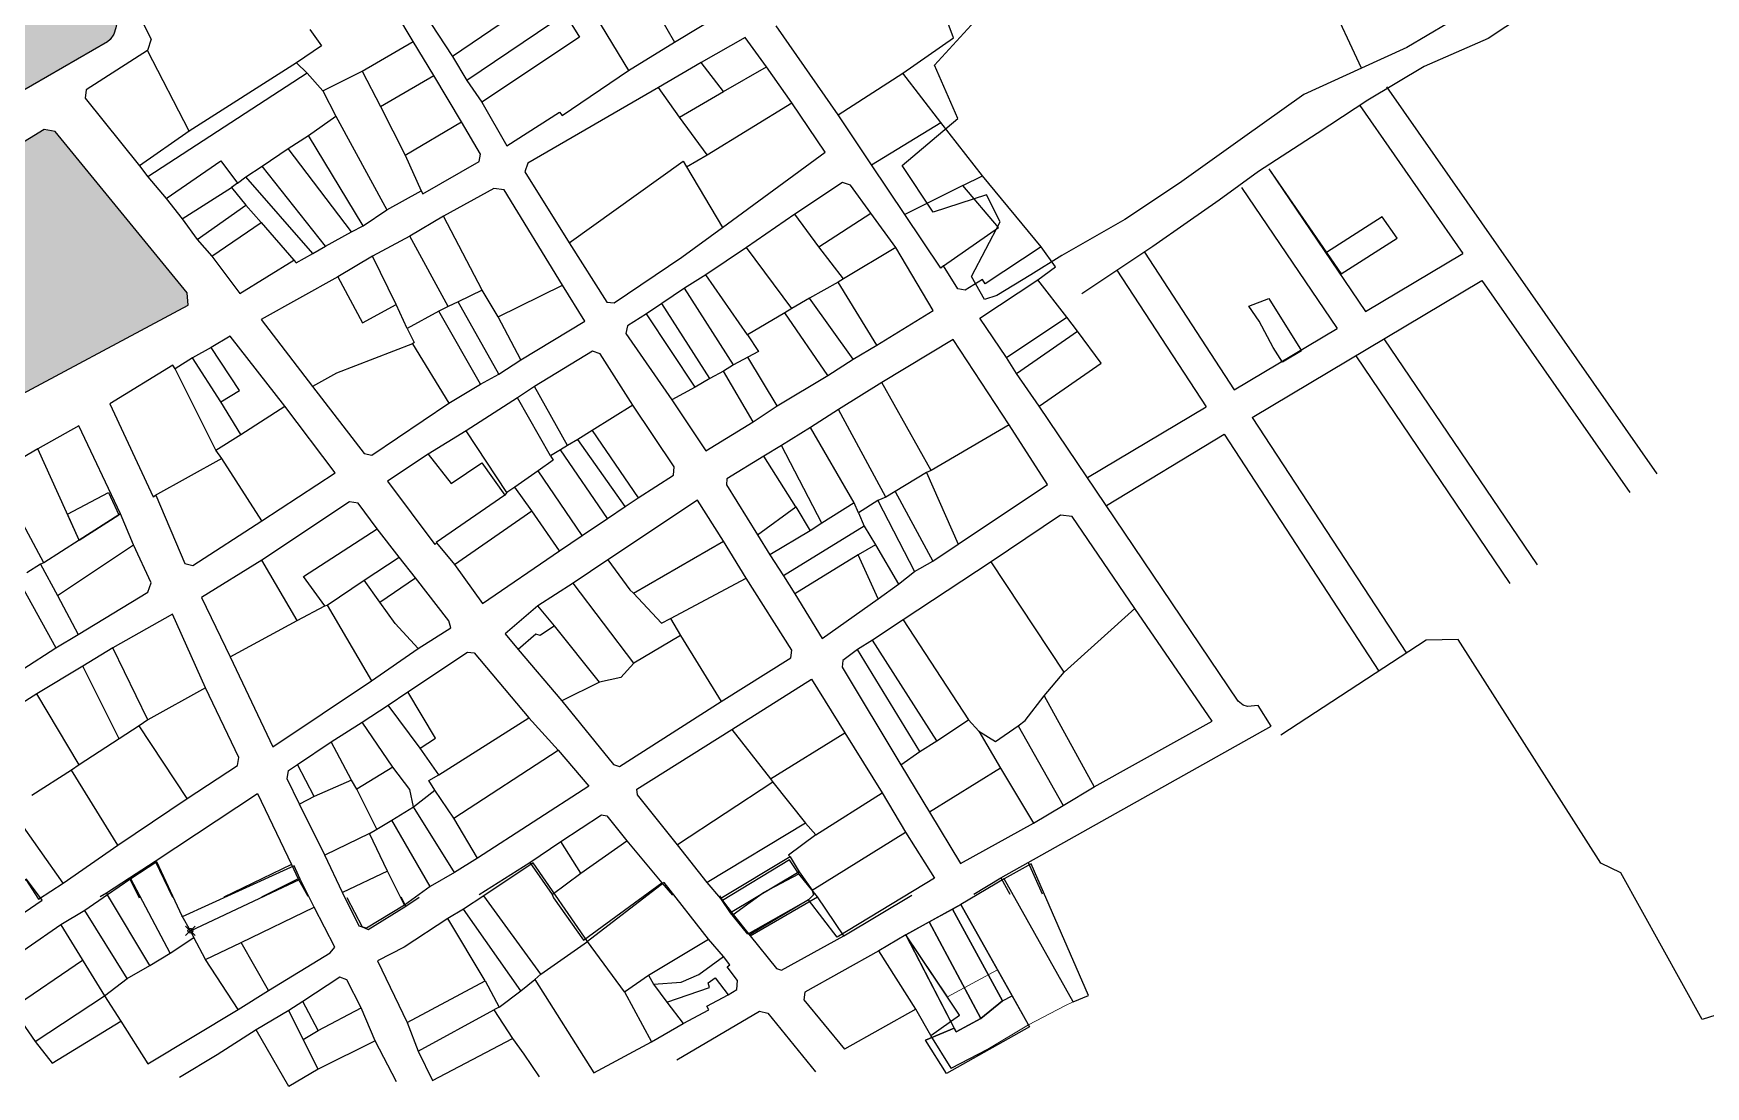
# Model space of a CAD drawing. Header units: millimetres. Extents: x 605783 to 624057, y 1302882 to 1324092.
# Drawn here: x 622846 to 623376, y 1322469 to 1322803 of the extents above; entities that cross this region are included whole.
import ezdxf

# ---------------------------------------------------------------- set-up
doc = ezdxf.new("R2010")
doc.units = ezdxf.units.MM
doc.header["$PDMODE"] = 35
doc.header["$PDSIZE"] = 1.5
doc.linetypes.add('DGN Style 2', pattern=[90.06457, 54.038742, -36.025828])
for name, color, linetype in [('-2', 1, 'Continuous'), ('CVL_CUADCON_LIN', 8, 'Continuous'), ('MANZANAS', 7, 'Continuous')]:
    doc.layers.add(name, color=color, linetype=linetype)
doc.layers.add('Nivel 2', color=7, linetype='Continuous', lineweight=0)
doc.layers.add('Nivel 3', color=7, linetype='Continuous', lineweight=0)

msp = doc.modelspace()

# ---------------------------------------------------------------- hatches: boundary and pattern name
at = {"true_color": 0xc7c8ca}
h = msp.add_hatch(color=9, dxfattribs=at)
h.dxf.hatch_style = 1
h.paths.add_polyline_path([(622853.137, 1322771.514), (622849.656, 1322772.135), (622803.968, 1322744.188), (622802.791, 1322739.612), (622822.492, 1322703.813), (622833.631, 1322683.571), (622895.25, 1322716.511), (622895.032, 1322720.395)])
h.paths.add_polyline_path([(622869.768, 1322799.898), (622870.629, 1322800.638), (622871.741, 1322802.242), (622872.368, 1322804.327), (622873.116, 1322808.013), (622873.214, 1322808.978), (622860.367, 1322828.172), (622822.53, 1322806.099), (622782.019, 1322781.976), (622780.78, 1322779.93), (622778.895, 1322776.848), (622778.046, 1322773.323), (622778.969, 1322769.274), (622781.604, 1322763.863), (622784.788, 1322759.945), (622788.927, 1322757.644), (622793.185, 1322756.918), (622796.332, 1322756.838), (622822.106, 1322772.451)])
h.paths.add_polyline_path([(622798.461, 1322707.165), (622795.683, 1322706.048), (622774.155, 1322693.596), (622783.691, 1322677.955), (622804.481, 1322690.287), (622807.085, 1322691.711)])

# ---------------------------------------------------------------- linework, layer by layer
at = {"layer": '-2', "color": 1, "linetype": 'Continuous'}
msp.add_line((623266.797, 1322791.578), (623227.317, 1322876.772), dxfattribs=at)
for points in [[(623435.907, 1322972.34), (623433.978, 1322966.541), (623431.944, 1322956.676), (623426.345, 1322936.731), (623421.113, 1322921.099), (623415.299, 1322902.685), (623407.93, 1322883.04), (623402.182, 1322867.168), (623398.031, 1322854.051), (623390.488, 1322847.38), (623375.853, 1322841.655), (623355.546, 1322832.77), (623336.834, 1322826.642), (623319.092, 1322818.708), (623294.101, 1322805.622), (623281.198, 1322798.072), (623266.797, 1322791.578)], [(623437.053, 1322819.984), (623427.494, 1322823.791), (623412.06, 1322826.478), (623396.626, 1322829.166), (623386.987, 1322829.924), (623374.262, 1322829.235), (623362.753, 1322826.481), (623352.555, 1322825.219), (623337.438, 1322820.523), (623323.747, 1322811.976), (623306.943, 1322800.967), (623286.635, 1322792.082), (623268.821, 1322781.353), (623252.791, 1322770.832), (623234.182, 1322758.852), (623221.748, 1322749.765), (623211.652, 1322742.651), (623200.781, 1322735.048), (623178.284, 1322720.117)], [(623266.797, 1322791.578), (623248.535, 1322783.149), (623229.118, 1322769.41), (623209.18, 1322755.175), (623191.855, 1322743.671), (623171.989, 1322732.232), (623162.173, 1322726.128), (623151.329, 1322719.542), (623147.486, 1322718.37), (623143.352, 1322725.597), (623152.441, 1322742.909), (623148.086, 1322751.414), (623131.172, 1322746.002), (623121.386, 1322760.75), (623139.052, 1322775.551), (623131.611, 1322792.527), (623144.424, 1322806.437), (623145.677, 1322815.56), (623144.545, 1322820.929), (623142.208, 1322828.873)], [(623348.918, 1322536.934), (623342.641, 1322539.894), (623297.452, 1322610.74), (623287.28, 1322610.494), (623241.263, 1322580.404)], [(623495.35, 1322528.573), (623374.658, 1322490.495), (623348.918, 1322536.934)]]:
    msp.add_lwpolyline(points, dxfattribs=at)
at = {"color": 1, "ltscale": 2}
for p, q in [((623231.147, 1322716.218), (623237.517, 1322718.656)), ((623237.517, 1322718.656), (623247.817, 1322702.099)), ((623234.376, 1322711.472), (623231.147, 1322716.218)), ((623238.896, 1322703.094), (623234.376, 1322711.472)), ((623241.775, 1322698.466), (623238.896, 1322703.094)), ((623247.817, 1322702.099), (623241.775, 1322698.466))]:
    msp.add_line(p, q, dxfattribs=at)
at = {"layer": 'CVL_CUADCON_LIN', "color": 1, "ltscale": 0.5, "flags": 128}
for points in [[(623274.796, 1322785.633), (623360.304, 1322663.171)], [(623266.262, 1322779.674), (623298.943, 1322732.869)], [(623237.488, 1322759.632), (623255.701, 1322733.199)], [(623237.488, 1322759.632), (623268.104, 1322714.487)], [(623228.874, 1322753.79), (623259.148, 1322709.149)], [(623198.087, 1322733.26), (623226.556, 1322689.722)], [(623268.104, 1322714.487), (623298.943, 1322732.869)], [(623189.375, 1322727.564), (623217.608, 1322684.388)], [(623232.258, 1322681.002), (623304.917, 1322724.312)], [(623304.917, 1322724.312), (623351.77, 1322657.212)], [(623226.556, 1322689.722), (623259.148, 1322709.149)], [(623273.956, 1322705.858), (623322.466, 1322634.327)], [(623265, 1322700.519), (623313.851, 1322628.485)], [(623180.038, 1322661.994), (623217.608, 1322684.388)], [(623232.258, 1322681.002), (623281.033, 1322606.41)], [(623186.046, 1322653.09), (623223.309, 1322675.669)], [(623223.309, 1322675.669), (623272.322, 1322600.713)], [(622857.083, 1322650.395), (622870.084, 1322657.298), (622873.342, 1322650.211)], [(622860.784, 1322642.191), (622857.083, 1322650.395)], [(622860.784, 1322642.191), (622873.342, 1322650.211)], [(623122.572, 1322517.31), (623129.96, 1322521.349), (623137.348, 1322525.389), (623139.98, 1322526.828)], [(623146.277, 1322490.77), (623153.191, 1322496.327), (623137.353, 1322525.379)], [(623139.989, 1322526.833), (623156.201, 1322497.975), (623161.736, 1322488.123)], [(623129.96, 1322521.349), (623146.277, 1322490.77), (623138.491, 1322486.522)], [(623122.572, 1322517.31), (623137.848, 1322487.765), (623128.753, 1322483.983)], [(623153.191, 1322496.327), (623156.183, 1322498.007)], [(623161.736, 1322488.123), (623135.402, 1322473.339)], [(623135.402, 1322473.339), (623128.753, 1322483.983)]]:
    msp.add_lwpolyline(points, dxfattribs=at)
for points in [[(623255.701, 1322733.199), (623260.354, 1322726.447), (623278.075, 1322737.715), (623273.422, 1322744.467)], [(622870.084, 1322657.298), (622873.342, 1322650.211), (622860.784, 1322642.191), (622857.083, 1322650.395)], [(623129.96, 1322521.349), (623137.348, 1322525.389), (623153.191, 1322496.327), (623146.277, 1322490.77)], [(623122.572, 1322517.31), (623129.96, 1322521.349), (623146.277, 1322490.77), (623138.491, 1322486.522)], [(623153.191, 1322496.327), (623156.183, 1322498.007), (623161.736, 1322488.123), (623135.402, 1322473.339), (623128.753, 1322483.983), (623137.848, 1322487.765), (623138.491, 1322486.522), (623146.277, 1322490.77)]]:
    msp.add_lwpolyline(points, close=True, dxfattribs=at)
at = {"layer": 'MANZANAS', "color": 1, "lineweight": 0, "ltscale": 0.1}
for points in [[(623122.572, 1322517.31), (623139.989, 1322526.833), (623161.357, 1322488.798), (623148.476, 1322481.111), (623136.931, 1322475.084), (623130.452, 1322485.455), (623139.529, 1322491.896)], [(623139.989, 1322526.833), (623151.597, 1322506.17), (623135.73, 1322497.6), (623122.572, 1322517.31)]]:
    msp.add_lwpolyline(points, close=True, dxfattribs=at)
for points in [[(623139.989, 1322526.833), (623151.597, 1322506.17)], [(623148.476, 1322481.111), (623161.357, 1322488.798), (623172.877, 1322494.774), (623175.485, 1322496.063)]]:
    msp.add_lwpolyline(points, dxfattribs=at)
at = {"layer": 'Nivel 2', "color": 1, "linetype": 'Continuous', "lineweight": -3}
for p, q in [((623010.208, 1322816.434), (622978.972, 1322795.175)), ((623019.403, 1322816.066), (623034.686, 1322790.812)), ((622967.732, 1322812.37), (622978.972, 1322795.175)), ((623014.656, 1322808.656), (622983.572, 1322787.576)), ((623042.046, 1322812.377), (623049.332, 1322799.711)), ((623101.077, 1322776.794), (623081.441, 1322804.949)), ((623034.686, 1322790.812), (623049.332, 1322799.711)), ((622978.972, 1322795.175), (622983.572, 1322787.576)), ((623057.788, 1322793.322), (623044.205, 1322785.367)), ((623064.858, 1322784.108), (623057.788, 1322793.322)), ((622983.572, 1322787.576), (622988.296, 1322780.74)), ((623064.858, 1322784.108), (623078.417, 1322791.935)), ((623086.434, 1322780.542), (623078.417, 1322791.935)), ((623101.077, 1322776.794), (623121.55, 1322789.932)), ((623133.647, 1322774.366), (623121.55, 1322789.932)), ((623050.894, 1322776.05), (623044.205, 1322785.367)), ((623050.894, 1322776.05), (623064.858, 1322784.108)), ((622988.296, 1322780.74), (622996.246, 1322766.908)), ((623059.65, 1322764.076), (623086.434, 1322780.542)), ((623097.033, 1322764.918), (623086.434, 1322780.542)), ((623059.65, 1322764.076), (623050.894, 1322776.05)), ((623111.652, 1322760.891), (623101.077, 1322776.794)), ((623111.652, 1322760.891), (623133.647, 1322774.366)), ((623146.79, 1322757.432), (623133.647, 1322774.366)), ((623053.086, 1322760.265), (623059.65, 1322764.076)), ((623064.486, 1322741.09), (623097.033, 1322764.918)), ((623053.086, 1322760.265), (623064.486, 1322741.09)), ((623122.2, 1322745.191), (623111.652, 1322760.891)), ((623140.63, 1322754.385), (623146.79, 1322757.432)), ((623165.414, 1322735.037), (623146.79, 1322757.432)), ((623140.63, 1322754.385), (623122.2, 1322745.191)), ((623087.404, 1322745.274), (623072.078, 1322734.824)), ((623094.961, 1322735.021), (623087.404, 1322745.274)), ((623094.961, 1322735.021), (623111.455, 1322745.629)), ((623119.369, 1322734.793), (623111.455, 1322745.629)), ((623072.078, 1322734.824), (623059.208, 1322726.111)), ((623086.398, 1322715.509), (623072.078, 1322734.824)), ((623102.796, 1322724.846), (623094.961, 1322735.021)), ((623119.369, 1322734.793), (623102.796, 1322724.846)), ((623131.228, 1322714.833), (623119.369, 1322734.793)), ((623169.908, 1322728.657), (623165.414, 1322735.037)), ((623059.208, 1322726.111), (623052.418, 1322721.867)), ((623072.359, 1322707.095), (623059.208, 1322726.111)), ((623102.796, 1322724.846), (623101.124, 1322723.772)), ((623052.418, 1322721.867), (623045.248, 1322717.012)), ((623068.027, 1322697.605), (623052.418, 1322721.867)), ((623092.05, 1322718.783), (623086.398, 1322715.509)), ((623101.124, 1322723.772), (623092.05, 1322718.783)), ((623105.888, 1322699.44), (623092.05, 1322718.783)), ((623113.414, 1322703.915), (623101.124, 1322723.772)), ((623045.248, 1322717.012), (623040.46, 1322713.818)), ((623055.862, 1322690.622), (623040.46, 1322713.818)), ((623060.474, 1322693.358), (623045.248, 1322717.012)), ((623084.27, 1322714.103), (623072.359, 1322707.095)), ((623086.398, 1322715.509), (623084.27, 1322714.103)), ((623097.805, 1322694.251), (623084.27, 1322714.103)), ((623113.414, 1322703.915), (623131.228, 1322714.833)), ((623154.447, 1322699.973), (623173.574, 1322712.7)), ((623157.539, 1322694.882), (623176.944, 1322708.295)), ((623176.944, 1322708.295), (623173.574, 1322712.7)), ((623105.888, 1322699.44), (623113.414, 1322703.915)), ((623068.027, 1322697.605), (623064.809, 1322695.611)), ((623072.513, 1322700.062), (623068.027, 1322697.605)), ((623081.765, 1322684.636), (623072.513, 1322700.062)), ((623097.805, 1322694.251), (623105.888, 1322699.44)), ((623157.539, 1322694.882), (623154.447, 1322699.973)), ((623060.474, 1322693.358), (623055.862, 1322690.622)), ((623064.809, 1322695.611), (623060.474, 1322693.358)), ((623074.164, 1322679.627), (623064.809, 1322695.611)), ((623081.765, 1322684.636), (623097.805, 1322694.251)), ((623164.816, 1322684.552), (623157.539, 1322694.882)), ((623055.862, 1322690.622), (623048.486, 1322686.579)), ((623114.983, 1322692.088), (623101.275, 1322683.473)), ((623130.529, 1322664.246), (623114.983, 1322692.088)), ((622911.963, 1322675.57), (622925.873, 1322684.541)), ((623074.164, 1322679.627), (623081.765, 1322684.636)), ((623101.275, 1322683.473), (623092.381, 1322677.849)), ((623116.185, 1322655.781), (623101.275, 1322683.473)), ((623092.381, 1322677.849), (623083.208, 1322672.123)), ((623106.211, 1322653.936), (623092.381, 1322677.849)), ((623155.238, 1322678.697), (623130.529, 1322664.246)), ((622860.784, 1322642.191), (622847.748, 1322671.086)), ((622904.108, 1322670.687), (622911.963, 1322675.57)), ((623083.208, 1322672.123), (623077.633, 1322668.773)), ((623095.949, 1322647.57), (623083.208, 1322672.123)), ((622905.997, 1322667.978), (622884.644, 1322656.169)), ((622905.997, 1322667.978), (622904.108, 1322670.687)), ((622918.618, 1322648.325), (622905.997, 1322667.978)), ((623087.751, 1322652.716), (623077.633, 1322668.773)), ((622849.636, 1322634.984), (622834.393, 1322663.31)), ((623129.135, 1322663.529), (623119.175, 1322657.596)), ((623130.529, 1322664.246), (623129.135, 1322663.529)), ((623129.135, 1322663.529), (623139.074, 1322640.869)), ((623116.185, 1322655.781), (623113.65, 1322654.703)), ((623119.175, 1322657.596), (623116.185, 1322655.781)), ((623119.175, 1322657.596), (623131.094, 1322635.503)), ((622873.833, 1322650.524), (622860.784, 1322642.191)), ((623075.543, 1322643.853), (623087.751, 1322652.716)), ((623087.751, 1322652.716), (623092.224, 1322645.167)), ((623106.211, 1322653.936), (623095.949, 1322647.57)), ((623107.594, 1322650.818), (623106.211, 1322653.936)), ((623113.65, 1322654.703), (623107.594, 1322650.818)), ((623107.594, 1322650.818), (623109.337, 1322646.636)), ((623113.65, 1322654.703), (623125.315, 1322632.203)), ((623092.224, 1322645.167), (623079.503, 1322637.572)), ((623109.337, 1322646.636), (623083.795, 1322630.912)), ((623095.949, 1322647.57), (623092.224, 1322645.167)), ((623109.337, 1322646.636), (623112.966, 1322640.658)), ((622860.784, 1322642.191), (622849.636, 1322634.984)), ((622853.967, 1322624.616), (622877.959, 1322640.689)), ((623075.543, 1322643.853), (623079.503, 1322637.572)), ((623112.966, 1322640.658), (623107.466, 1322637.511)), ((623112.966, 1322640.658), (623120.276, 1322628.246)), ((623131.094, 1322635.503), (623139.074, 1322640.869)), ((622848.571, 1322634.522), (622844.187, 1322631.837)), ((622849.636, 1322634.984), (622848.571, 1322634.522)), ((622848.571, 1322634.522), (622853.967, 1322624.616)), ((622929.835, 1322616.732), (622918.664, 1322635.806)), ((622950.994, 1322629.466), (622962.066, 1322636.826)), ((623079.503, 1322637.572), (623083.795, 1322630.912)), ((623107.466, 1322637.511), (623087.422, 1322625.188)), ((623113.817, 1322623.648), (623107.466, 1322637.511)), ((623149.559, 1322635.326), (623121.69, 1322616.951)), ((623125.315, 1322632.203), (623131.094, 1322635.503)), ((623172.649, 1322600.405), (623149.559, 1322635.326)), ((622841.503, 1322629.693), (622853.445, 1322608.108)), ((622939.265, 1322621.596), (622950.994, 1322629.466)), ((622955.998, 1322622.58), (622950.994, 1322629.466)), ((622955.998, 1322622.58), (622967.272, 1322630.195)), ((623083.795, 1322630.912), (623087.422, 1322625.188)), ((623120.276, 1322628.246), (623125.315, 1322632.203)), ((622853.967, 1322624.616), (622860.49, 1322612.302)), ((623087.422, 1322625.188), (623096.06, 1322611.004)), ((623096.06, 1322611.004), (623113.817, 1322623.648)), ((623113.817, 1322623.648), (623120.276, 1322628.246)), ((622929.835, 1322616.732), (622938.529, 1322621.339)), ((622938.529, 1322621.339), (622939.265, 1322621.596)), ((622939.265, 1322621.596), (622953.374, 1322597.684)), ((623172.649, 1322600.405), (623195.051, 1322620.585)), ((622908.62, 1322605.216), (622929.835, 1322616.732)), ((623121.69, 1322616.951), (623112.012, 1322610.563)), ((623121.69, 1322616.951), (623142.38, 1322585.322)), ((622882.56, 1322585.299), (622871.477, 1322608.133)), ((623112.012, 1322610.563), (623107.248, 1322607.546)), ((622873.414, 1322579.243), (622861.924, 1322602.328)), ((623166.328, 1322592.938), (623172.649, 1322600.405)), ((622900.834, 1322595.381), (622882.56, 1322585.299)), ((623166.328, 1322592.938), (623182.233, 1322564.056)), ((622968.718, 1322576.29), (622958.609, 1322589.986)), ((622879.748, 1322583.383), (622873.414, 1322579.243)), ((622882.56, 1322585.299), (622879.748, 1322583.383)), ((622960.105, 1322570.287), (622950.401, 1322584.543)), ((622974.667, 1322567.935), (623003.223, 1322585.983)), ((623132.322, 1322578.677), (623142.38, 1322585.322)), ((623142.38, 1322585.322), (623145.62, 1322581.678)), ((623145.62, 1322581.678), (623152.546, 1322569.976)), ((623158.134, 1322583.381), (623172.401, 1322558.175)), ((622873.414, 1322579.243), (622860.822, 1322571.013)), ((622947.066, 1322566.22), (622940.569, 1322578.356)), ((622974.667, 1322567.935), (622968.718, 1322576.29)), ((623127.001, 1322575.328), (623132.322, 1322578.677)), ((622860.822, 1322571.013), (622858.339, 1322569.378)), ((622935.174, 1322561.015), (622929.904, 1322571.125)), ((623120.998, 1322571.088), (623127.001, 1322575.328)), ((623120.998, 1322571.088), (623130.045, 1322556.042)), ((622858.339, 1322569.378), (622845.772, 1322561.351)), ((622947.066, 1322566.22), (622935.174, 1322561.015)), ((622948.702, 1322563.357), (622947.066, 1322566.22)), ((623152.546, 1322569.976), (623130.045, 1322556.042)), ((623152.546, 1322569.976), (623162.974, 1322552.625)), ((622935.174, 1322561.015), (622930.51, 1322558.634)), ((622955.023, 1322550.712), (622948.702, 1322563.357)), ((622966.654, 1322557.795), (622973.365, 1322563.029)), ((623172.401, 1322558.175), (623182.233, 1322564.056)), ((622959.762, 1322553.576), (622966.654, 1322557.795)), ((623130.045, 1322556.042), (623139.833, 1322539.882)), ((623162.974, 1322552.625), (623172.401, 1322558.175)), ((622952.742, 1322549.357), (622938.545, 1322542.492)), ((622952.742, 1322549.357), (622955.023, 1322550.712)), ((622958.45, 1322537.446), (622952.742, 1322549.357)), ((622955.023, 1322550.712), (622959.762, 1322553.576)), ((622971.879, 1322532.576), (622959.762, 1322553.576)), ((623139.833, 1322539.882), (623162.974, 1322552.625)), ((623019.687, 1322536.788), (623013.275, 1322546.766)), ((623019.687, 1322536.788), (623034.151, 1322547.006)), ((622884.886, 1322540.591), (622890.39, 1322529.187)), ((623004.563, 1322540.028), (622988.881, 1322529.628)), ((623003.445, 1322540.123), (623010.519, 1322530.02)), ((623085.704, 1322541.008), (623064.449, 1322528.104)), ((623088.658, 1322536.608), (623085.704, 1322541.008)), ((623152.651, 1322535.263), (623161.293, 1322540.175)), ((623162.26, 1322539.745), (623153.704, 1322535.035)), ((623161.293, 1322540.175), (623165.75, 1322530.29)), ((622843.941, 1322534.731), (622847.952, 1322528.501)), ((622877.146, 1322535.038), (622869.762, 1322529.93)), ((622935.181, 1322526.073), (622930.746, 1322534.883)), ((622958.45, 1322537.446), (622944.151, 1322530.657)), ((622963.85, 1322526.702), (622958.45, 1322537.446)), ((623010.519, 1322530.02), (623019.687, 1322536.788)), ((623094.606, 1322529.333), (623088.658, 1322536.608)), ((623153.704, 1322535.035), (623139.989, 1322526.833)), ((623144.035, 1322530.123), (623152.651, 1322535.263)), ((623152.651, 1322535.263), (623155.439, 1322530.094)), ((623175.485, 1322496.063), (623153.704, 1322535.035)), ((622869.762, 1322529.93), (622862.631, 1322524.95)), ((622869.406, 1322530.572), (622870.276, 1322528.747)), ((622964.177, 1322526.303), (622962.708, 1322529.189)), ((622971.879, 1322532.576), (622963.85, 1322526.702)), ((622964.177, 1322526.303), (622968.426, 1322529.153)), ((622988.881, 1322529.628), (622982.457, 1322525.365)), ((623010.519, 1322530.02), (623011.005, 1322529.007)), ((623063.523, 1322529.647), (623064.449, 1322528.104)), ((623064.449, 1322528.104), (623067.886, 1322523.732)), ((623073.271, 1322516.987), (623094.606, 1322529.333)), ((623102.955, 1322516.968), (623094.606, 1322529.333)), ((623102.955, 1322516.968), (623124.414, 1322529.772)), ((622862.631, 1322524.95), (622854.964, 1322520.399)), ((622895.995, 1322518.555), (622893.421, 1322523.212)), ((622893.448, 1322522.932), (622893.421, 1322523.212)), ((622982.457, 1322525.365), (622977.573, 1322522.459)), ((623000.61, 1322499.578), (622982.457, 1322525.365)), ((623067.886, 1322523.732), (623073.271, 1322516.987)), ((623139.989, 1322526.833), (623122.572, 1322517.31)), ((623161.357, 1322488.798), (623139.989, 1322526.833)), ((622854.964, 1322520.399), (622868.823, 1322498.012)), ((622895.995, 1322518.555), (622897.053, 1322516.454)), ((622897.053, 1322516.454), (622895.995, 1322518.555)), ((622989.304, 1322502.7), (622977.573, 1322522.459)), ((622900.814, 1322509.417), (622897.053, 1322516.454)), ((623006.926, 1322504.806), (623021.744, 1322515.175)), ((623041.06, 1322504.488), (623060.013, 1322515.877)), ((623064.779, 1322510.398), (623060.013, 1322515.877)), ((623122.572, 1322517.31), (623113.994, 1322512.244)), ((623125.715, 1322493.78), (623113.994, 1322512.244)), ((622839.549, 1322494.046), (622861.893, 1322509.205)), ((622911.093, 1322493.585), (622900.814, 1322509.417)), ((622955.254, 1322509.065), (622964.62, 1322489.517)), ((622964.62, 1322489.517), (622989.304, 1322502.7)), ((622989.304, 1322502.7), (622993.735, 1322494.372)), ((623000.61, 1322499.578), (623005.032, 1322503.116)), ((623005.032, 1322503.116), (623006.926, 1322504.806)), ((623005.032, 1322503.116), (623023.721, 1322473.548)), ((623033.473, 1322499.226), (623041.06, 1322504.488)), ((623041.06, 1322504.488), (623042.682, 1322501.603)), ((623042.682, 1322501.603), (623046.89, 1322495.942)), ((622846.843, 1322483.477), (622868.823, 1322498.012)), ((622868.823, 1322498.012), (622873.964, 1322489.97)), ((622911.093, 1322493.585), (622920.707, 1322499.624)), ((622993.735, 1322494.372), (623000.61, 1322499.578)), ((623033.473, 1322499.226), (623042.05, 1322483.382)), ((622839.549, 1322494.046), (622846.843, 1322483.477)), ((622882.575, 1322476.463), (622911.093, 1322493.585)), ((622927.208, 1322493.344), (622916.858, 1322487.198)), ((622931.661, 1322496.144), (622927.208, 1322493.344)), ((622931.747, 1322484.178), (622927.208, 1322493.344)), ((622936.454, 1322486.981), (622931.661, 1322496.144)), ((622954.521, 1322483.73), (622950.05, 1322494.115)), ((622968.116, 1322480.497), (622992.038, 1322493.573)), ((622993.735, 1322494.372), (622992.038, 1322493.573)), ((622992.038, 1322493.573), (622997.999, 1322484.494)), ((623046.89, 1322495.942), (623052.047, 1322489.195)), ((623125.715, 1322493.78), (623103.086, 1322481.12)), ((623130.452, 1322485.455), (623125.715, 1322493.78)), ((622852.203, 1322476.681), (622873.964, 1322489.97)), ((622873.964, 1322489.97), (622882.575, 1322476.463)), ((622916.858, 1322487.198), (622904.436, 1322479.311)), ((622964.62, 1322489.517), (622968.116, 1322480.497)), ((623042.05, 1322483.382), (623052.047, 1322489.195)), ((622846.843, 1322483.477), (622852.203, 1322476.681)), ((622936.516, 1322474.786), (622931.747, 1322484.178)), ((622954.521, 1322483.73), (622936.516, 1322474.786)), ((622961.248, 1322470.718), (622954.521, 1322483.73)), ((622968.116, 1322480.497), (622972.706, 1322471.18)), ((622972.706, 1322471.18), (622997.999, 1322484.494)), ((622997.999, 1322484.494), (623001.594, 1322479.463)), ((623023.721, 1322473.548), (623042.05, 1322483.382)), ((623136.931, 1322475.084), (623130.452, 1322485.455)), ((623136.931, 1322475.084), (623148.476, 1322481.111)), ((622904.436, 1322479.311), (622892.569, 1322472.113)), ((623001.594, 1322479.463), (623006.423, 1322472.358)), ((622936.516, 1322474.786), (622927.178, 1322469.258))]:
    msp.add_line(p, q, dxfattribs=at)
at = {"layer": 'Nivel 2', "color": 1, "linetype": 'DGN Style 2', "lineweight": -3}
for p, q in [((622905.676, 1322685.904), (622896.659, 1322699.833)), ((622904.108, 1322670.687), (622891.185, 1322696.433)), ((622911.963, 1322675.57), (622905.676, 1322685.904)), ((623127.001, 1322575.328), (623107.248, 1322607.546)), ((623132.322, 1322578.677), (623112.012, 1322610.563)), ((622860.822, 1322571.013), (622847.353, 1322593.532)), ((622894.997, 1322560.364), (622879.748, 1322583.383)), ((622979.392, 1322554.166), (623012.481, 1322575.686)), ((622873.032, 1322545.595), (622858.339, 1322569.378)), ((622960.105, 1322570.287), (622948.702, 1322563.357)), ((622855.705, 1322533.613), (622841.125, 1322554.273)), ((622928.016, 1322539.502), (622906.593, 1322529.229)), ((623021.744, 1322515.175), (623004.563, 1322540.028)), ((622879.876, 1322528.864), (622876.703, 1322535.3)), ((622889.617, 1322511.472), (622877.146, 1322535.038)), ((622895.995, 1322518.555), (622930.746, 1322534.883)), ((622930.09, 1322534.991), (622918.505, 1322529.152)), ((622883.19, 1322507.54), (622869.762, 1322529.93)), ((622910.116, 1322530.57), (622893.448, 1322522.932)), ((623006.926, 1322504.806), (622988.881, 1322529.628)), ((622876.002, 1322503.424), (622862.631, 1322524.95)), ((622912.11, 1322514.807), (622935.181, 1322526.073)), ((622889.617, 1322511.472), (622897.053, 1322516.454)), ((622900.814, 1322509.417), (622912.11, 1322514.807)), ((622920.707, 1322499.624), (622912.11, 1322514.807)), ((623033.473, 1322499.226), (623021.744, 1322515.175)), ((622876.002, 1322503.424), (622883.19, 1322507.54)), ((622883.19, 1322507.54), (622889.617, 1322511.472)), ((622868.823, 1322498.012), (622876.002, 1322503.424)), ((622936.454, 1322486.981), (622950.05, 1322494.115)), ((622927.178, 1322469.258), (622916.858, 1322487.198)), ((622931.747, 1322484.178), (622936.454, 1322486.981))]:
    msp.add_line(p, q, dxfattribs=at)
at = {"layer": 'Nivel 2', "color": 1, "linetype": 'Continuous', "lineweight": -3, "flags": 128}
for points in [[(622822.53, 1322806.099), (622860.367, 1322828.172), (622873.214, 1322808.978), (622873.116, 1322808.013), (622872.368, 1322804.327), (622871.741, 1322802.242), (622870.629, 1322800.638), (622869.768, 1322799.898), (622822.106, 1322772.451)], [(623121.55, 1322789.932), (623137.635, 1322801.173), (623127.604, 1322828.124)], [(623049.332, 1322799.711), (623065.727, 1322809.658), (623057.477, 1322822.142)], [(623014.656, 1322808.656), (623019.23, 1322801.311), (622988.296, 1322780.74)], [(623078.417, 1322791.935), (623071.677, 1322801.226), (623057.788, 1322793.322)], [(622996.246, 1322766.908), (623012.893, 1322777.618), (623013.684, 1322776.58), (623034.686, 1322790.812)], [(623044.205, 1322785.367), (623002.896, 1322761.451), (623001.916, 1322758.679), (623015.918, 1322736.29)], [(623015.918, 1322736.29), (623052.038, 1322762.063), (623053.086, 1322760.265)], [(623111.455, 1322745.629), (623104.996, 1322754.54), (623102.529, 1322755.368), (623087.404, 1322745.274)], [(623134.502, 1322729.016), (623151.88, 1322741.1), (623140.63, 1322754.385)], [(623134.502, 1322729.016), (623133.616, 1322728.276), (623122.2, 1322745.191)], [(623015.918, 1322736.29), (623027.9, 1322717.447), (623030.211, 1322717.305), (623051.593, 1322731.716), (623064.486, 1322741.09)], [(623165.414, 1322735.037), (623147.705, 1322723.282), (623146.811, 1322724.649), (623141.363, 1322721.249), (623139.051, 1322721.646), (623134.502, 1322729.016)], [(623154.447, 1322699.973), (623145.993, 1322712.457), (623164.336, 1322724.57)], [(623173.574, 1322712.7), (623164.336, 1322724.57), (623169.908, 1322728.657)], [(623040.46, 1322713.818), (623034.43, 1322709.984), (623033.855, 1322707.518), (623048.486, 1322686.579)], [(623164.816, 1322684.552), (623184.372, 1322698.169), (623176.944, 1322708.295)], [(623072.359, 1322707.095), (623075.935, 1322701.854), (623072.513, 1322700.062)], [(623155.238, 1322678.697), (623137.561, 1322705.692), (623114.983, 1322692.088)], [(623048.486, 1322686.579), (623059.239, 1322670.473), (623074.164, 1322679.627)], [(623161.293, 1322540.175), (623238.189, 1322583.26), (623234.101, 1322589.845), (623230.775, 1322589.552), (623229.351, 1322589.927), (623227.797, 1322591.215), (623164.816, 1322684.552)], [(623139.074, 1322640.869), (623167.423, 1322659.728), (623155.238, 1322678.697)], [(623077.633, 1322668.773), (623065.825, 1322661.588), (623065.781, 1322659.658), (623075.543, 1322643.853)], [(623195.051, 1322620.585), (623175.233, 1322649.629), (623171.574, 1322650.045), (623149.559, 1322635.326)], [(622938.529, 1322621.339), (622931.814, 1322630.706), (622955.124, 1322645.71)], [(622968.142, 1322607.928), (622960.849, 1322615.795), (622955.998, 1322622.58)], [(623182.233, 1322564.056), (623219.541, 1322584.934), (623195.051, 1322620.585)], [(623107.248, 1322607.546), (623102.588, 1322604.073), (623102.367, 1322601.939), (623120.998, 1322571.088)], [(622968.718, 1322576.29), (622973.583, 1322579.485), (622964.842, 1322594.126)], [(623158.134, 1322583.381), (623160.287, 1322585.117), (623166.328, 1322592.938)], [(623145.62, 1322581.678), (623150.991, 1322578.451), (623158.134, 1322583.381)], [(622979.583, 1322536.95), (622966.654, 1322557.795), (622965.541, 1322563.225), (622960.105, 1322570.287)], [(622973.365, 1322563.029), (622971.525, 1322566.068), (622974.667, 1322567.935)], [(622986.906, 1322541.526), (622979.392, 1322554.166), (622973.365, 1322563.029)], [(622893.421, 1322523.212), (622885.342, 1322540.38), (622877.146, 1322535.038)], [(622930.746, 1322534.883), (622928.911, 1322539.113), (622910.116, 1322530.57)], [(623011.005, 1322529.007), (623020.503, 1322515.563), (623045.249, 1322533.772)], [(623060.013, 1322515.877), (623046.058, 1322533.817), (623021.744, 1322515.175)], [(623067.886, 1322523.732), (623077.493, 1322530.635), (623088.658, 1322536.608)], [(622945.579, 1322529.119), (622950.348, 1322519.803), (622952.285, 1322518.927), (622964.177, 1322526.303)], [(622920.707, 1322499.624), (622940.267, 1322511.551), (622941.728, 1322513.339), (622935.181, 1322526.073)], [(622854.964, 1322520.399), (622833.518, 1322505.665), (622833.128, 1322503.426), (622839.549, 1322494.046)], [(622977.573, 1322522.459), (622963.711, 1322513.393), (622955.254, 1322509.065)], [(623073.271, 1322516.987), (623081.555, 1322506.578), (623083.16, 1322506.081), (623102.955, 1322516.968)], [(623113.994, 1322512.244), (623090.554, 1322499.172), (623090.267, 1322496.655), (623103.086, 1322481.12)], [(623130.452, 1322485.455), (623139.529, 1322491.896), (623122.572, 1322517.31)], [(623042.682, 1322501.603), (623051.368, 1322502.3), (623057.018, 1322504.677), (623064.779, 1322510.398)], [(623065.921, 1322507.103), (623066.831, 1322507.821), (623064.779, 1322510.398)], [(623066.239, 1322498.238), (623069.048, 1322500.011), (623069.281, 1322502.833), (623065.921, 1322507.103)], [(622950.05, 1322494.115), (622945.563, 1322503.077), (622943.321, 1322503.823), (622931.661, 1322496.144)], [(623046.89, 1322495.942), (623060.377, 1322500.61), (623059.909, 1322502.106), (623062.134, 1322503.697), (623066.239, 1322498.238)], [(623052.047, 1322489.195), (623060.123, 1322493.52), (623059.581, 1322494.66), (623066.239, 1322498.238)], [(623050.021, 1322477.671), (623076.163, 1322493.075), (623078.836, 1322492.458), (623093.938, 1322473.891)]]:
    msp.add_lwpolyline(points, dxfattribs=at)
at = {"layer": 'Nivel 2', "color": 1, "linetype": 'DGN Style 2', "lineweight": -3, "flags": 128}
for points in [[(622905.676, 1322685.904), (622911.504, 1322689.509), (622902.615, 1322703.134)], [(623175.485, 1322496.063), (623180.351, 1322498.028), (623162.26, 1322539.745)]]:
    msp.add_lwpolyline(points, dxfattribs=at)
at = {"layer": 'Nivel 2', "color": 1, "linetype": 'Continuous', "lineweight": -3, "flags": 128}
msp.add_lwpolyline([(622822.136, 1322519.405), (622826.503, 1322512.83), (622849.036, 1322528.233), (622844.16, 1322534.881)], close=True, dxfattribs=at)
at = {"layer": 'Nivel 2', "color": 1, "linetype": 'Continuous', "lineweight": -3}
msp.add_point((622895.995, 1322518.555), dxfattribs=at)
at = {"layer": 'Nivel 3', "color": 1, "linetype": 'Continuous', "lineweight": -3}
for p, q in [((622950.442, 1322790.561), (622966.509, 1322799.922)), ((622973.101, 1322789.259), (622966.509, 1322799.922)), ((622929.605, 1322793.267), (622932.996, 1322789.904)), ((622932.996, 1322789.904), (622882.551, 1322757.163)), ((622932.996, 1322789.904), (622937.893, 1322784.363)), ((622937.893, 1322784.363), (622950.442, 1322790.561)), ((622950.442, 1322790.561), (622956.223, 1322779.412)), ((622956.223, 1322779.412), (622973.101, 1322789.259)), ((622981.868, 1322774.542), (622973.101, 1322789.259)), ((622937.893, 1322784.363), (622942.063, 1322776.382)), ((622956.223, 1322779.412), (622964.053, 1322763.955)), ((622933.374, 1322770.2), (622942.063, 1322776.382)), ((622942.063, 1322776.382), (622958.225, 1322746.663)), ((622964.053, 1322763.955), (622981.868, 1322774.542)), ((622926.964, 1322766.11), (622933.374, 1322770.2)), ((622918.68, 1322760.514), (622926.964, 1322766.11)), ((622964.053, 1322763.955), (622969.099, 1322752.701)), ((622879.846, 1322760.631), (622882.551, 1322757.163)), ((622882.551, 1322757.163), (622888.368, 1322750.255)), ((622910.878, 1322755.098), (622913.537, 1322757.141)), ((622913.537, 1322757.141), (622918.68, 1322760.514)), ((622893.37, 1322743.902), (622909.003, 1322753.795)), ((622910.878, 1322755.098), (622909.003, 1322753.795)), ((622909.003, 1322753.795), (622913.57, 1322748.126)), ((622958.225, 1322746.663), (622969.099, 1322752.701)), ((622888.368, 1322750.255), (622893.37, 1322743.902)), ((622898.144, 1322737.345), (622913.57, 1322748.126)), ((622913.57, 1322748.126), (622918.391, 1322742.738)), ((622950.701, 1322741.679), (622958.225, 1322746.663)), ((622893.37, 1322743.902), (622898.144, 1322737.345)), ((622902.837, 1322732.058), (622918.391, 1322742.738)), ((622947, 1322739.683), (622950.701, 1322741.679)), ((622988.417, 1322721.319), (622976.189, 1322744.656)), ((622898.144, 1322737.345), (622902.837, 1322732.058)), ((622934.809, 1322732.903), (622938.839, 1322735.18)), ((622938.839, 1322735.18), (622947, 1322739.683)), ((622977.642, 1322716.119), (622965.495, 1322738.339)), ((622961.182, 1322716.736), (622953.658, 1322731.991)), ((622988.417, 1322721.319), (622980.761, 1322717.58)), ((622993.427, 1322712.859), (622988.417, 1322721.319)), ((622993.427, 1322712.859), (623013.809, 1322722.899)), ((622964.69, 1322709.133), (622961.182, 1322716.736)), ((622974.676, 1322714.609), (622964.69, 1322709.133)), ((622977.642, 1322716.119), (622974.676, 1322714.609)), ((622987.817, 1322691.581), (622974.676, 1322714.609)), ((622980.761, 1322717.58), (622977.642, 1322716.119)), ((622993.621, 1322694.729), (622980.761, 1322717.58)), ((623000.64, 1322699.253), (622993.427, 1322712.859)), ((622902.615, 1322703.134), (622896.659, 1322699.833)), ((622966.334, 1322704.289), (622977.884, 1322685.546)), ((622993.621, 1322694.729), (623000.64, 1322699.253)), ((622987.817, 1322691.581), (622993.621, 1322694.729)), ((622934.688, 1322690.774), (622951.073, 1322669.563)), ((622977.884, 1322685.546), (622987.817, 1322691.581)), ((622999.593, 1322687.186), (622983.276, 1322676.757)), ((623005.014, 1322690.815), (622999.593, 1322687.186)), ((623010.075, 1322668.896), (622999.593, 1322687.186)), ((623015.447, 1322672.118), (623005.014, 1322690.815)), ((623036.098, 1322684.927), (623023.176, 1322676.823)), ((622983.276, 1322676.757), (622971.29, 1322669.343)), ((622996.226, 1322657.233), (622983.276, 1322676.757)), ((623023.176, 1322676.823), (623018.64, 1322673.985)), ((623023.176, 1322676.823), (623037.834, 1322655.554)), ((622847.748, 1322671.086), (622834.393, 1322663.31)), ((623015.447, 1322672.118), (623013.166, 1322670.712)), ((623018.64, 1322673.985), (623015.447, 1322672.118)), ((623013.166, 1322670.712), (623010.075, 1322668.896)), ((623006.13, 1322664.131), (622998.759, 1322658.894)), ((622885.062, 1322656.412), (622894.235, 1322634.815)), ((622995.568, 1322656.393), (622973.807, 1322641.472)), ((622996.226, 1322657.233), (622995.568, 1322656.393)), ((622998.759, 1322658.894), (622996.226, 1322657.233)), ((623033.679, 1322652.819), (623037.834, 1322655.554)), ((622877.959, 1322640.689), (622873.833, 1322650.524)), ((623028.055, 1322649.012), (623033.679, 1322652.819)), ((622962.066, 1322636.826), (622955.124, 1322645.71)), ((623020.024, 1322643.62), (623028.055, 1322649.012)), ((622973.884, 1322641.319), (622979.599, 1322634.436)), ((623012.854, 1322638.816), (623020.024, 1322643.62)), ((623036.296, 1322625.38), (623064.832, 1322641.828)), ((623072.013, 1322630.1), (623064.832, 1322641.828)), ((622967.272, 1322630.195), (622962.066, 1322636.826)), ((622979.599, 1322634.436), (622988.484, 1322622.107)), ((622988.484, 1322622.107), (623012.854, 1322638.816)), ((623028.18, 1322635.96), (623017.21, 1322628.576)), ((623048.034, 1322617.328), (623072.013, 1322630.1)), ((623017.21, 1322628.576), (623006.011, 1322621.393)), ((623036.455, 1322603.237), (623017.21, 1322628.576)), ((623011.267, 1322615.016), (623006.011, 1322621.393)), ((623025.531, 1322597.199), (623011.267, 1322615.016)), ((623048.034, 1322617.328), (623051.153, 1322612.034)), ((622842.93, 1322601.309), (622853.445, 1322608.108)), ((622853.445, 1322608.108), (622860.49, 1322612.302)), ((622871.477, 1322608.133), (622861.924, 1322602.328)), ((622953.374, 1322597.684), (622968.142, 1322607.928)), ((622995.707, 1322612.564), (622999.84, 1322607.553)), ((622999.84, 1322607.553), (623013.616, 1322591.283)), ((623051.153, 1322612.034), (623036.455, 1322603.237)), ((623051.153, 1322612.034), (623064.032, 1322591.139)), ((622861.924, 1322602.328), (622847.353, 1322593.532)), ((622908.62, 1322605.216), (622922.137, 1322576.755)), ((622922.137, 1322576.755), (622953.374, 1322597.684)), ((623025.531, 1322597.199), (623013.616, 1322591.283)), ((622847.353, 1322593.532), (622831.619, 1322583.512)), ((622958.609, 1322589.986), (622964.842, 1322594.126)), ((622950.401, 1322584.543), (622958.609, 1322589.986)), ((622940.569, 1322578.356), (622950.401, 1322584.543)), ((623003.223, 1322585.983), (623012.481, 1322575.686)), ((623067.443, 1322582.24), (623079.743, 1322566.649)), ((623079.743, 1322566.649), (623103.233, 1322581.145)), ((623103.233, 1322581.145), (623115.037, 1322562.2)), ((622929.904, 1322571.125), (622940.569, 1322578.356)), ((623080.382, 1322565.61), (623050.208, 1322545.702)), ((623079.743, 1322566.649), (623080.382, 1322565.61)), ((623080.382, 1322565.61), (623090.768, 1322552.576)), ((622873.032, 1322545.595), (622894.997, 1322560.364)), ((623094.083, 1322548.908), (623115.037, 1322562.2)), ((623115.037, 1322562.2), (623122.399, 1322549.738)), ((622938.545, 1322542.492), (622930.51, 1322558.634)), ((623090.768, 1322552.576), (623059.649, 1322533.781)), ((623090.768, 1322552.576), (623094.083, 1322548.908)), ((623092.93, 1322531.356), (623122.399, 1322549.738)), ((622855.705, 1322533.613), (622873.032, 1322545.595)), ((623003.445, 1322540.123), (623013.275, 1322546.766)), ((623034.151, 1322547.006), (623045.249, 1322533.772)), ((623059.649, 1322533.781), (623050.208, 1322545.702)), ((622876.703, 1322535.3), (622884.886, 1322540.591)), ((622928.016, 1322539.502), (622930.09, 1322534.991)), ((622944.151, 1322530.657), (622938.545, 1322542.492)), ((622986.906, 1322541.526), (622979.583, 1322536.95)), ((622987.406, 1322530.051), (623003.445, 1322540.123)), ((623085.88, 1322541.992), (623063.986, 1322528.721)), ((623085.88, 1322541.992), (623088.793, 1322537.179)), ((622847.952, 1322528.501), (622855.705, 1322533.613)), ((622869.406, 1322530.572), (622876.703, 1322535.3)), ((622930.09, 1322534.991), (622933.158, 1322529.519)), ((622979.583, 1322536.95), (622971.879, 1322532.576)), ((623045.249, 1322533.772), (623048.616, 1322529.774)), ((623063.986, 1322528.721), (623059.649, 1322533.781)), ((623088.793, 1322537.179), (623067.05, 1322524.264)), ((623088.793, 1322537.179), (623092.93, 1322531.356)), ((622867.429, 1322529.345), (622869.406, 1322530.572)), ((622949.449, 1322519.988), (622944.151, 1322530.657)), ((623067.05, 1322524.264), (623063.986, 1322528.721)), ((623091.773, 1322528.38), (623072.511, 1322517.482)), ((623091.773, 1322528.38), (623073.274, 1322517.333)), ((623072.511, 1322517.482), (623067.05, 1322524.264))]:
    msp.add_line(p, q, dxfattribs=at)
at = {"layer": 'Nivel 3', "color": 1, "linetype": 'DGN Style 2', "lineweight": -3}
for p, q in [((622895.628, 1322771.591), (622882.452, 1322797.132)), ((622929.605, 1322793.267), (622895.628, 1322771.591)), ((622895.628, 1322771.591), (622879.846, 1322760.631)), ((622950.701, 1322741.679), (622933.374, 1322770.2)), ((622947, 1322739.683), (622926.964, 1322766.11)), ((622934.809, 1322732.903), (622913.537, 1322757.141)), ((622938.839, 1322735.18), (622918.68, 1322760.514)), ((622992.056, 1322753.432), (622976.189, 1322744.656)), ((622976.189, 1322744.656), (622965.495, 1322738.339)), ((622965.495, 1322738.339), (622953.658, 1322731.991)), ((622953.658, 1322731.991), (622942.685, 1322725.546)), ((623033.679, 1322652.819), (623018.64, 1322673.985)), ((623028.055, 1322649.012), (623013.166, 1322670.712)), ((623020.024, 1322643.62), (623006.13, 1322664.131)), ((623004.121, 1322651.4), (622998.759, 1322658.894)), ((622979.599, 1322634.436), (623004.121, 1322651.4)), ((623012.854, 1322638.816), (623004.121, 1322651.4))]:
    msp.add_line(p, q, dxfattribs=at)
at = {"layer": 'Nivel 3', "color": 1, "linetype": 'Continuous', "lineweight": -3, "flags": 128}
for points in [[(622915.706, 1322828.887), (622905.696, 1322822.979), (622904.931, 1322823.915), (622880.474, 1322809.973), (622880.255, 1322807.331), (622883.582, 1322800.718), (622882.452, 1322797.132)], [(622966.509, 1322799.922), (622961.064, 1322809.194), (622954.251, 1322817.85)], [(622933.782, 1322803.797), (622937.51, 1322798.557), (622929.605, 1322793.267)], [(622882.452, 1322797.132), (622862.968, 1322784.659), (622862.673, 1322782.016), (622879.846, 1322760.631)], [(622969.099, 1322752.701), (622969.559, 1322751.789), (622987.452, 1322761.945), (622987.849, 1322764.334), (622981.868, 1322774.542)], [(622888.368, 1322750.255), (622905.695, 1322762.187), (622910.878, 1322755.098)], [(623013.809, 1322722.899), (622995.308, 1322753.065), (622992.056, 1322753.432)], [(622918.391, 1322742.738), (622928.747, 1322730.77), (622929.027, 1322730.771)], [(622902.837, 1322732.058), (622911.694, 1322720.185), (622928.747, 1322730.77)], [(622928.747, 1322730.77), (622929.512, 1322729.884), (622934.809, 1322732.903)], [(622942.685, 1322725.546), (622918.455, 1322711.961), (622934.688, 1322690.774)], [(623000.64, 1322699.253), (623020.887, 1322711.425), (623013.809, 1322722.899)], [(622964.69, 1322709.133), (622966.84, 1322704.698), (622966.334, 1322704.289)], [(622925.873, 1322684.541), (622908.57, 1322706.714), (622902.615, 1322703.134)], [(622966.334, 1322704.289), (622942.291, 1322695.047), (622934.688, 1322690.774)], [(622896.659, 1322699.833), (622891.185, 1322696.433), (622890.419, 1322697.547), (622870.528, 1322685.274)], [(623036.098, 1322684.927), (623025.751, 1322701.085), (623023.285, 1322701.963), (623005.014, 1322690.815)], [(622870.528, 1322685.274), (622884.226, 1322655.926), (622885.062, 1322656.412)], [(622918.618, 1322648.325), (622941.851, 1322663.455), (622925.873, 1322684.541)], [(622951.073, 1322669.563), (622953.437, 1322669.04), (622977.884, 1322685.546)], [(623037.834, 1322655.554), (623048.982, 1322662.685), (623049.175, 1322665.378), (623036.098, 1322684.927)], [(622873.833, 1322650.524), (622860.725, 1322678.326), (622847.748, 1322671.086)], [(622971.29, 1322669.343), (622958.445, 1322660.833), (622973.404, 1322640.81), (622973.884, 1322641.319)], [(622971.29, 1322669.343), (622978.614, 1322660.131), (622988.292, 1322666.646), (622995.568, 1322656.393)], [(623010.075, 1322668.896), (623010.918, 1322667.427), (623006.13, 1322664.131)], [(622955.124, 1322645.71), (622949.151, 1322653.836), (622946.38, 1322654.333), (622918.664, 1322635.806)], [(623064.832, 1322641.828), (623056.631, 1322654.871), (623028.18, 1322635.96)], [(622894.235, 1322634.815), (622896.778, 1322634.166), (622918.618, 1322648.325)], [(622860.49, 1322612.302), (622882.51, 1322625.751), (622883.617, 1322628.676), (622877.959, 1322640.689)], [(622918.664, 1322635.806), (622899.508, 1322623.994), (622908.62, 1322605.216)], [(623028.18, 1322635.96), (623035.174, 1322626.467), (623036.296, 1322625.38)], [(622968.142, 1322607.928), (622978.43, 1322614.421), (622977.812, 1322616.603), (622967.272, 1322630.195)], [(623064.032, 1322591.139), (623086.178, 1322604.893), (623086.422, 1322607.383), (623072.013, 1322630.1)], [(623036.296, 1322625.38), (623045.221, 1322615.895), (623048.034, 1322617.328)], [(622900.834, 1322595.381), (622890.359, 1322618.775), (622871.477, 1322608.133)], [(623006.011, 1322621.393), (622995.707, 1322612.564), (622999.84, 1322607.553)], [(623011.267, 1322615.016), (623006.808, 1322611.975), (623005.384, 1322612.427), (622999.84, 1322607.553)], [(622964.842, 1322594.126), (622983.767, 1322606.673), (622985.901, 1322606.504), (623003.223, 1322585.983)], [(623036.455, 1322603.237), (623032.332, 1322598.751), (623025.531, 1322597.199)], [(623067.443, 1322582.24), (623092.629, 1322598.14), (623103.233, 1322581.145)], [(622894.997, 1322560.364), (622910.882, 1322570.817), (622911.304, 1322573.358), (622900.834, 1322595.381)], [(623013.616, 1322591.283), (623029.971, 1322571.214), (623031.853, 1322570.587), (623064.032, 1322591.139)], [(623050.208, 1322545.702), (623037.576, 1322561.52), (623037.417, 1322563.399), (623067.443, 1322582.24)], [(622930.51, 1322558.634), (622926.67, 1322566.617), (622927.041, 1322569.259), (622929.904, 1322571.125)], [(623012.481, 1322575.686), (623022.175, 1322564.351), (622986.906, 1322541.526)], [(622884.886, 1322540.591), (622917.214, 1322562.032), (622928.016, 1322539.502)], [(623013.275, 1322546.766), (623026.196, 1322555.277), (623027.823, 1322554.877), (623034.151, 1322547.006)], [(623122.399, 1322549.738), (623131.597, 1322535.149), (623100.808, 1322516.534), (623091.773, 1322528.38)], [(623094.083, 1322548.908), (623085.421, 1322542.472), (623085.88, 1322541.992)], [(623092.93, 1322531.356), (623093.316, 1322529.936), (623091.773, 1322528.38)], [(622963.85, 1322526.702), (622951.737, 1322519.388), (622949.449, 1322519.988)]]:
    msp.add_lwpolyline(points, dxfattribs=at)
msp.add_lwpolyline([(622802.791, 1322739.612), (622833.631, 1322683.571), (622895.25, 1322716.511), (622895.032, 1322720.395), (622853.137, 1322771.514), (622849.656, 1322772.135), (622803.968, 1322744.188)], close=True, dxfattribs=at)
at = {"layer": 'Nivel 3', "color": 1, "linetype": 'DGN Style 2', "lineweight": -3, "flags": 128}
msp.add_lwpolyline([(622942.685, 1322725.546), (622950.486, 1322710.978), (622961.182, 1322716.736)], dxfattribs=at)

doc.saveas('drawing.dxf')
